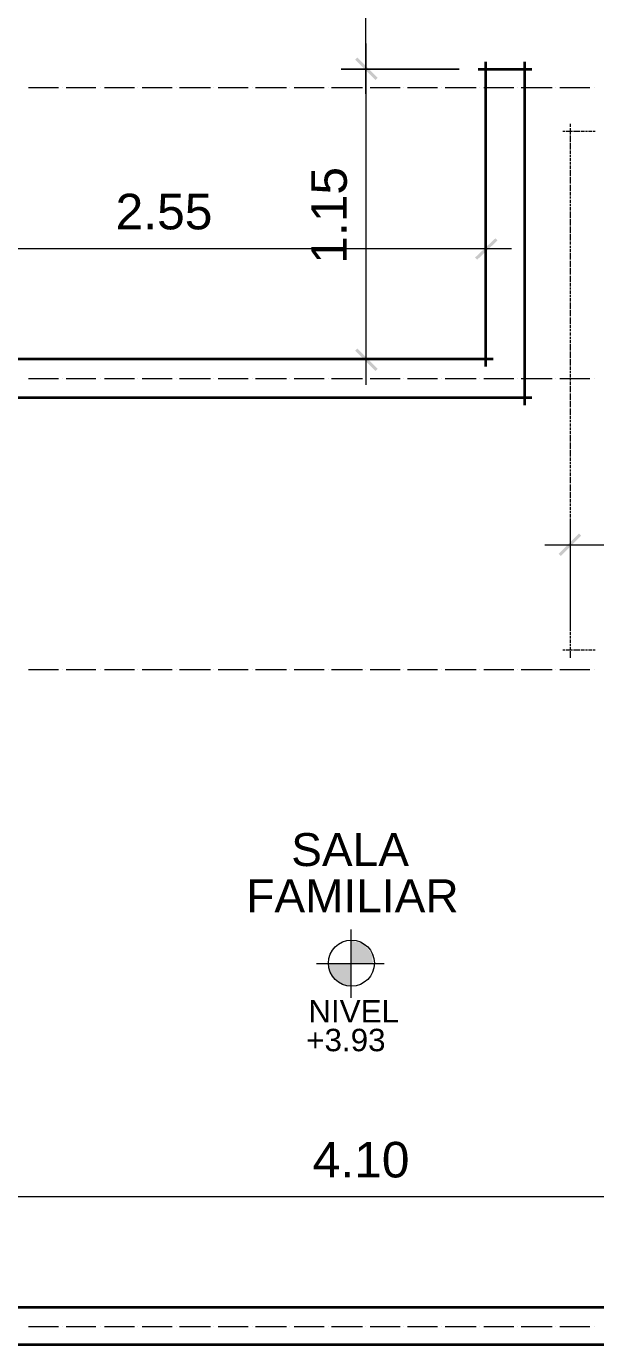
# Model space of a CAD drawing. Header units: millimetres. Extents: x 0 to 51.9, y -1.9 to 29.7.
# Drawn here: x 40.49 to 42.74, y 13.2 to 18.42 of the extents above; entities that cross this region are included whole.
import ezdxf

# ---------------------------------------------------------------- set-up
doc = ezdxf.new("R2010")
doc.units = ezdxf.units.MM
for name, color, linetype in [('PDF_0', 7, 'Continuous'), ('PDF_Arquitectura', 7, 'Continuous'), ('PDF_Ejes', 7, 'Continuous'), ('PDF_Muros', 7, 'Continuous'), ('PDF_Text', 7, 'Continuous')]:
    doc.layers.add(name, color=color, linetype=linetype)
doc.styles.add('PDF ArialMT', font='arial.ttf')

msp = doc.modelspace()

# ---------------------------------------------------------------- hatches: boundary and pattern name
at = {"layer": 'PDF_0', "transparency": 33554559}
for points in [[(41.7858, 18.2842), (41.8662, 18.2037), (41.8747, 18.2122), (41.7943, 18.2926)], [(42.2599, 17.501), (42.2684, 17.4925), (42.3488, 17.5687), (42.3404, 17.5772)], [(41.7943, 17.1411), (41.7858, 17.1327), (41.8662, 17.0522), (41.8747, 17.0607)], [(42.6791, 16.4003), (42.6706, 16.4088), (42.5902, 16.3283), (42.5986, 16.3199)]]:
    msp.add_hatch(color=256, dxfattribs=at).paths.add_polyline_path(points)
at = {"layer": 'PDF_Arquitectura', "true_color": 0x404040, "transparency": 33554559}
h = msp.add_hatch(color=250, dxfattribs=at)
h.paths.add_polyline_path([(41.7689, 14.7069), (41.6757, 14.7069), (41.68, 14.6942), (41.6842, 14.6773), (41.6884, 14.6646), (41.6969, 14.6519), (41.7096, 14.6392), (41.735, 14.6223), (41.7519, 14.618), (41.7689, 14.618)])
h.paths.add_polyline_path([(41.7816, 14.7958), (41.7689, 14.8001), (41.7689, 14.7069), (41.8578, 14.7069), (41.8535, 14.7239), (41.8535, 14.7408), (41.8366, 14.7662), (41.8239, 14.7789), (41.8112, 14.7874), (41.7985, 14.7916)])

# ---------------------------------------------------------------- linework, layer by layer
at = {"layer": 'PDF_Arquitectura', "color": 250, "lineweight": 18, "true_color": 0x404040}
for points in [[(41.8281, 18.1487), (41.8281, 19.1478)], [(41.8281, 18.3477), (41.8281, 16.9972)], [(42.3023, 17.1708), (42.3023, 17.6365)], [(42.4039, 17.5349), (39.6522, 17.5349)], [(42.1964, 17.0988), (41.7308, 17.0988)], [(42.6367, 16.0235), (42.6367, 16.4638)], [(43.4326, 16.3622), (42.5351, 16.3622)], [(43.9533, 13.784), (39.6522, 13.784)]]:
    msp.add_lwpolyline(points, dxfattribs=at)
msp.add_lwpolyline([(41.7308, 18.2461), (42.1964, 18.2461)], close=True, dxfattribs=at)
at = {"layer": 'PDF_Arquitectura', "color": 250, "lineweight": 9, "true_color": 0x404040}
for points in [[(41.7689, 14.8424), (41.7689, 14.5715)], [(41.9001, 14.7069), (41.6334, 14.7069)]]:
    msp.add_lwpolyline(points, dxfattribs=at)
at = {"layer": 'PDF_Arquitectura', "color": 250, "lineweight": 18, "true_color": 0x404040}
msp.add_circle((41.771, 14.709), 0.091, dxfattribs=at)
at = {"layer": 'PDF_Ejes', "lineweight": 9}
for points in [[(40.4946, 18.1741), (40.6131, 18.1741)], [(40.6301, 18.1741), (40.6301, 18.1741)], [(40.6428, 18.1741), (40.7613, 18.1741)], [(40.7782, 18.1741), (40.7782, 18.1741)], [(40.7952, 18.1741), (40.9137, 18.1741)], [(40.9264, 18.1741), (40.9264, 18.1741)], [(40.9434, 18.1741), (41.0619, 18.1741)], [(41.0788, 18.1741), (41.0788, 18.1741)], [(41.0915, 18.1741), (41.2143, 18.1741)], [(41.227, 18.1741), (41.227, 18.1741)], [(41.2439, 18.1741), (41.3625, 18.1741)], [(41.3794, 18.1741), (41.3794, 18.1741)], [(41.3921, 18.1741), (41.5149, 18.1741)], [(41.5276, 18.1741), (41.5276, 18.1741)], [(41.5445, 18.1741), (41.663, 18.1741)], [(41.68, 18.1741), (41.68, 18.1741)], [(41.6927, 18.1741), (41.8154, 18.1741)], [(41.8281, 18.1741), (41.8281, 18.1741)], [(41.8451, 18.1741), (41.9636, 18.1741)], [(41.9763, 18.1741), (41.9763, 18.1741)], [(41.9932, 18.1741), (42.1118, 18.1741)], [(42.1287, 18.1741), (42.1287, 18.1741)], [(42.1414, 18.1741), (42.2642, 18.1741)], [(42.2769, 18.1741), (42.2769, 18.1741)], [(42.2938, 18.1741), (42.4123, 18.1741)], [(42.4293, 18.1741), (42.4293, 18.1741)], [(42.442, 18.1741), (42.5648, 18.1741)], [(42.5775, 18.1741), (42.5775, 18.1741)], [(42.5944, 18.1741), (42.7129, 18.1741)], [(42.7299, 18.1741), (42.7299, 18.1741)], [(40.4946, 17.0226), (40.6131, 17.0226)], [(40.6301, 17.0226), (40.6301, 17.0226)], [(40.6428, 17.0226), (40.7613, 17.0226)], [(40.7782, 17.0226), (40.7782, 17.0226)], [(40.7952, 17.0226), (40.9137, 17.0226)], [(40.9264, 17.0226), (40.9264, 17.0226)], [(40.9434, 17.0226), (41.0619, 17.0226)], [(41.0788, 17.0226), (41.0788, 17.0226)], [(41.0915, 17.0226), (41.2143, 17.0226)], [(41.227, 17.0226), (41.227, 17.0226)], [(41.2439, 17.0226), (41.3625, 17.0226)], [(41.3794, 17.0226), (41.3794, 17.0226)], [(41.3921, 17.0226), (41.5149, 17.0226)], [(41.5276, 17.0226), (41.5276, 17.0226)], [(41.5445, 17.0226), (41.663, 17.0226)], [(41.68, 17.0226), (41.68, 17.0226)], [(41.6927, 17.0226), (41.8154, 17.0226)], [(41.8281, 17.0226), (41.8281, 17.0226)], [(41.8451, 17.0226), (41.9636, 17.0226)], [(41.9763, 17.0226), (41.9763, 17.0226)], [(41.9932, 17.0226), (42.1118, 17.0226)], [(42.1287, 17.0226), (42.1287, 17.0226)], [(42.1414, 17.0226), (42.2642, 17.0226)], [(42.2769, 17.0226), (42.2769, 17.0226)], [(42.2938, 17.0226), (42.4123, 17.0226)], [(42.4293, 17.0226), (42.4293, 17.0226)], [(42.442, 17.0226), (42.5648, 17.0226)], [(42.5775, 17.0226), (42.5775, 17.0226)], [(42.5944, 17.0226), (42.7129, 17.0226)], [(42.7299, 17.0226), (42.7299, 17.0226)], [(40.4946, 15.8711), (40.6131, 15.8711)], [(40.6301, 15.8711), (40.6301, 15.8711)], [(40.6428, 15.8711), (40.7613, 15.8711)], [(40.7782, 15.8711), (40.7782, 15.8711)], [(40.7952, 15.8711), (40.9137, 15.8711)], [(40.9264, 15.8711), (40.9264, 15.8711)], [(40.9434, 15.8711), (41.0619, 15.8711)], [(41.0788, 15.8711), (41.0788, 15.8711)], [(41.0915, 15.8711), (41.2143, 15.8711)], [(41.227, 15.8711), (41.227, 15.8711)], [(41.2439, 15.8711), (41.3625, 15.8711)], [(41.3794, 15.8711), (41.3794, 15.8711)], [(41.3921, 15.8711), (41.5149, 15.8711)], [(41.5276, 15.8711), (41.5276, 15.8711)], [(41.5445, 15.8711), (41.663, 15.8711)], [(41.68, 15.8711), (41.68, 15.8711)], [(41.6927, 15.8711), (41.8154, 15.8711)], [(41.8281, 15.8711), (41.8281, 15.8711)], [(41.8451, 15.8711), (41.9636, 15.8711)], [(41.9763, 15.8711), (41.9763, 15.8711)], [(41.9932, 15.8711), (42.1118, 15.8711)], [(42.1287, 15.8711), (42.1287, 15.8711)], [(42.1414, 15.8711), (42.2642, 15.8711)], [(42.2769, 15.8711), (42.2769, 15.8711)], [(42.2938, 15.8711), (42.4123, 15.8711)], [(42.4293, 15.8711), (42.4293, 15.8711)], [(42.442, 15.8711), (42.5648, 15.8711)], [(42.5775, 15.8711), (42.5775, 15.8711)], [(42.5944, 15.8711), (42.7129, 15.8711)], [(42.7299, 15.8711), (42.7299, 15.8711)], [(40.4946, 13.2718), (40.6131, 13.2718)], [(40.6301, 13.2718), (40.6301, 13.2718)], [(40.6428, 13.2718), (40.7613, 13.2718)], [(40.7782, 13.2718), (40.7782, 13.2718)], [(40.7952, 13.2718), (40.9137, 13.2718)], [(40.9264, 13.2718), (40.9264, 13.2718)], [(40.9434, 13.2718), (41.0619, 13.2718)], [(41.0788, 13.2718), (41.0788, 13.2718)], [(41.0915, 13.2718), (41.2143, 13.2718)], [(41.227, 13.2718), (41.227, 13.2718)], [(41.2439, 13.2718), (41.3625, 13.2718)], [(41.3794, 13.2718), (41.3794, 13.2718)], [(41.3921, 13.2718), (41.5149, 13.2718)], [(41.5276, 13.2718), (41.5276, 13.2718)], [(41.5445, 13.2718), (41.663, 13.2718)], [(41.68, 13.2718), (41.68, 13.2718)], [(41.6927, 13.2718), (41.8154, 13.2718)], [(41.8281, 13.2718), (41.8281, 13.2718)], [(41.8451, 13.2718), (41.9636, 13.2718)], [(41.9763, 13.2718), (41.9763, 13.2718)], [(41.9932, 13.2718), (42.1118, 13.2718)], [(42.1287, 13.2718), (42.1287, 13.2718)], [(42.1414, 13.2718), (42.2642, 13.2718)], [(42.2769, 13.2718), (42.2769, 13.2718)], [(42.2938, 13.2718), (42.4123, 13.2718)], [(42.4293, 13.2718), (42.4293, 13.2718)], [(42.442, 13.2718), (42.5648, 13.2718)], [(42.5775, 13.2718), (42.5775, 13.2718)], [(42.5944, 13.2718), (42.7129, 13.2718)], [(42.7299, 13.2718), (42.7299, 13.2718)]]:
    msp.add_lwpolyline(points, dxfattribs=at)
at = {"layer": 'PDF_Muros', "lineweight": 35}
for points in [[(42.3023, 17.0692), (42.3023, 18.2757)], [(42.4547, 18.2757), (42.4547, 16.9168)], [(42.2726, 18.2461), (42.4843, 18.2461)], [(42.3319, 17.0988), (39.7241, 17.0988)], [(39.7241, 16.9464), (42.4843, 16.9464)], [(39.7241, 13.348), (43.8813, 13.348)], [(39.7241, 13.1998), (43.8813, 13.1998)]]:
    msp.add_lwpolyline(points, dxfattribs=at)
at = {"layer": 'PDF_Muros', "lineweight": 9}
for points in [[(42.6071, 18.0005), (42.6156, 18.0005)], [(42.6198, 18.0005), (42.6325, 18.0005), (42.6452, 18.0005)], [(42.6367, 18.0175), (42.6367, 18.0302)], [(42.6367, 17.9878), (42.6367, 18.0005), (42.6367, 18.0132)], [(42.6494, 18.0005), (42.6621, 18.0005), (42.6748, 18.0005)], [(42.6791, 18.0005), (42.6918, 18.0005)], [(42.696, 18.0005), (42.7045, 18.0005)], [(42.7087, 18.0005), (42.7214, 18.0005)], [(42.7256, 18.0005), (42.7341, 18.0005)], [(42.6367, 17.9582), (42.6367, 17.9709), (42.6367, 17.9836)], [(42.6367, 17.9286), (42.6367, 17.9413), (42.6367, 17.954)], [(42.6367, 17.9116), (42.6367, 17.9243)], [(42.6367, 17.8989), (42.6367, 17.9074)], [(42.6367, 17.882), (42.6367, 17.8947)], [(42.6367, 17.8693), (42.6367, 17.8778)], [(42.6367, 17.8524), (42.6367, 17.8651)], [(42.6367, 17.8227), (42.6367, 17.8354), (42.6367, 17.8481)], [(42.6367, 17.7931), (42.6367, 17.8058), (42.6367, 17.8185)], [(42.6367, 17.7635), (42.6367, 17.7762), (42.6367, 17.7889)], [(42.6367, 17.7465), (42.6367, 17.7592)], [(42.6367, 17.7338), (42.6367, 17.7423)], [(42.6367, 17.7169), (42.6367, 17.7296)], [(42.6367, 17.7042), (42.6367, 17.7127)], [(42.6367, 17.6873), (42.6367, 17.7)], [(42.6367, 17.6576), (42.6367, 17.6703), (42.6367, 17.683)], [(42.6367, 17.628), (42.6367, 17.6407), (42.6367, 17.6534)], [(42.6367, 17.5984), (42.6367, 17.6111), (42.6367, 17.6238)], [(42.6367, 17.5687), (42.6367, 17.5814), (42.6367, 17.5941)], [(42.6367, 17.5518), (42.6367, 17.5645)], [(42.6367, 17.5391), (42.6367, 17.5476)], [(42.6367, 17.5222), (42.6367, 17.5349)], [(42.6367, 17.4925), (42.6367, 17.5052), (42.6367, 17.5179)], [(42.6367, 17.4629), (42.6367, 17.4756), (42.6367, 17.4883)], [(42.6367, 17.4333), (42.6367, 17.446), (42.6367, 17.4587)], [(42.6367, 17.4036), (42.6367, 17.4163), (42.6367, 17.429)], [(42.6367, 17.3867), (42.6367, 17.3994)], [(42.6367, 17.374), (42.6367, 17.3825)], [(42.6367, 17.3571), (42.6367, 17.3698)], [(42.6367, 17.3444), (42.6367, 17.3528)], [(42.6367, 17.3274), (42.6367, 17.3401)], [(42.6367, 17.2978), (42.6367, 17.3105), (42.6367, 17.3232)], [(42.6367, 17.2682), (42.6367, 17.2809), (42.6367, 17.2936)], [(42.6367, 17.2385), (42.6367, 17.2512), (42.6367, 17.2639)], [(42.6367, 17.2216), (42.6367, 17.2343)], [(42.6367, 17.2089), (42.6367, 17.2174)], [(42.6367, 17.192), (42.6367, 17.2047)], [(42.6367, 17.1792), (42.6367, 17.1877)], [(42.6367, 17.1623), (42.6367, 17.175)], [(42.6367, 17.1327), (42.6367, 17.1454), (42.6367, 17.1581)], [(42.6367, 17.103), (42.6367, 17.1157), (42.6367, 17.1284)], [(42.6367, 17.0734), (42.6367, 17.0861), (42.6367, 17.0988)], [(42.6367, 17.0565), (42.6367, 17.0692)], [(42.6367, 17.0438), (42.6367, 17.0522)], [(42.6367, 17.0268), (42.6367, 17.0395)], [(42.6367, 17.0141), (42.6367, 17.0226)], [(42.6367, 16.9972), (42.6367, 17.0099)], [(42.6367, 16.9676), (42.6367, 16.9803), (42.6367, 16.993)], [(42.6367, 16.9379), (42.6367, 16.9506), (42.6367, 16.9633)], [(42.6367, 16.9083), (42.6367, 16.921), (42.6367, 16.9337)], [(42.6367, 16.8787), (42.6367, 16.8914), (42.6367, 16.9041)], [(42.6367, 16.8617), (42.6367, 16.8744)], [(42.6367, 16.849), (42.6367, 16.8575)], [(42.6367, 16.8321), (42.6367, 16.8448)], [(42.6367, 16.8194), (42.6367, 16.8279)], [(42.6367, 16.8025), (42.6367, 16.8152)], [(42.6367, 16.7728), (42.6367, 16.7855), (42.6367, 16.7982)], [(42.6367, 16.7432), (42.6367, 16.7559), (42.6367, 16.7686)], [(42.6367, 16.7136), (42.6367, 16.7263), (42.6367, 16.739)], [(42.6367, 16.6966), (42.6367, 16.7093)], [(42.6367, 16.6839), (42.6367, 16.6924)], [(42.6367, 16.667), (42.6367, 16.6797)], [(42.6367, 16.6543), (42.6367, 16.6628)], [(42.6367, 16.6374), (42.6367, 16.6501)], [(42.6367, 16.6077), (42.6367, 16.6204), (42.6367, 16.6331)], [(42.6367, 16.5781), (42.6367, 16.5908), (42.6367, 16.6035)], [(42.6367, 16.5485), (42.6367, 16.5612), (42.6367, 16.5739)], [(42.6367, 16.5315), (42.6367, 16.5442)], [(42.6367, 16.5188), (42.6367, 16.5273)], [(42.6367, 16.5019), (42.6367, 16.5146)], [(42.6367, 16.4892), (42.6367, 16.4977)], [(42.6367, 16.4723), (42.6367, 16.485)], [(42.6367, 16.4426), (42.6367, 16.4553), (42.6367, 16.468)], [(42.6367, 16.413), (42.6367, 16.4257), (42.6367, 16.4384)], [(42.6367, 16.3834), (42.6367, 16.3961), (42.6367, 16.4088)], [(42.6367, 16.3537), (42.6367, 16.3664), (42.6367, 16.3791)], [(42.6367, 16.3368), (42.6367, 16.3495)], [(42.6367, 16.3241), (42.6367, 16.3326)], [(42.6367, 16.3072), (42.6367, 16.3199)], [(42.6367, 16.2945), (42.6367, 16.3029)], [(42.6367, 16.2775), (42.6367, 16.2902)], [(42.6367, 16.2479), (42.6367, 16.2606), (42.6367, 16.2733)], [(42.6367, 16.2183), (42.6367, 16.231), (42.6367, 16.2437)], [(42.6367, 16.1886), (42.6367, 16.2013), (42.6367, 16.214)], [(42.6367, 16.1717), (42.6367, 16.1844)], [(42.6367, 16.159), (42.6367, 16.1675)], [(42.6367, 16.1421), (42.6367, 16.1548)], [(42.6367, 16.1294), (42.6367, 16.1378)], [(42.6367, 16.1124), (42.6367, 16.1251)], [(42.6367, 16.0828), (42.6367, 16.0955), (42.6367, 16.1082)], [(42.6367, 16.0532), (42.6367, 16.0659), (42.6367, 16.0786)], [(42.6367, 16.0235), (42.6367, 16.0362), (42.6367, 16.0489)], [(42.6367, 16.0066), (42.6367, 16.0193)], [(42.6367, 15.9939), (42.6367, 16.0024)], [(42.6367, 15.977), (42.6367, 15.9897)], [(42.6367, 15.9643), (42.6367, 15.9727)], [(42.6367, 15.9473), (42.6367, 15.96)], [(42.6156, 15.9473), (42.6071, 15.9473)], [(42.6452, 15.9473), (42.6325, 15.9473), (42.6198, 15.9473)], [(42.6367, 15.9177), (42.6367, 15.9304), (42.6367, 15.9431)], [(42.6748, 15.9473), (42.6621, 15.9473), (42.6494, 15.9473)], [(42.6918, 15.9473), (42.6791, 15.9473)], [(42.7045, 15.9473), (42.696, 15.9473)], [(42.7214, 15.9473), (42.7087, 15.9473)], [(42.7341, 15.9473), (42.7256, 15.9473)]]:
    msp.add_lwpolyline(points, dxfattribs=at)

# ---------------------------------------------------------------- texts
at = {"layer": 'PDF_Text', "insert": (41.6833, 17.4763), "char_height": 0.14081, "attachment_point": 4, "rotation": 90, "style": 'PDF ArialMT'}
msp.add_mtext('1.15', dxfattribs=at)
at = {"layer": 'PDF_Text', "attachment_point": 4, "style": 'PDF ArialMT'}
for s, insert, char_height in [('2.55', (40.8387, 17.6817), 0.14081), ('SALA', (41.533, 15.1575), 0.13035), ('FAMILIAR', (41.3552, 14.9755), 0.13035), ('NIVEL', (41.6008, 14.5187), 0.08871), ('+3.93', (41.5923, 14.4044), 0.08871), ('4.10', (41.6177, 13.9307), 0.14081)]:
    msp.add_mtext(s, dxfattribs=dict(at, insert=insert, char_height=char_height))

doc.saveas('drawing.dxf')
